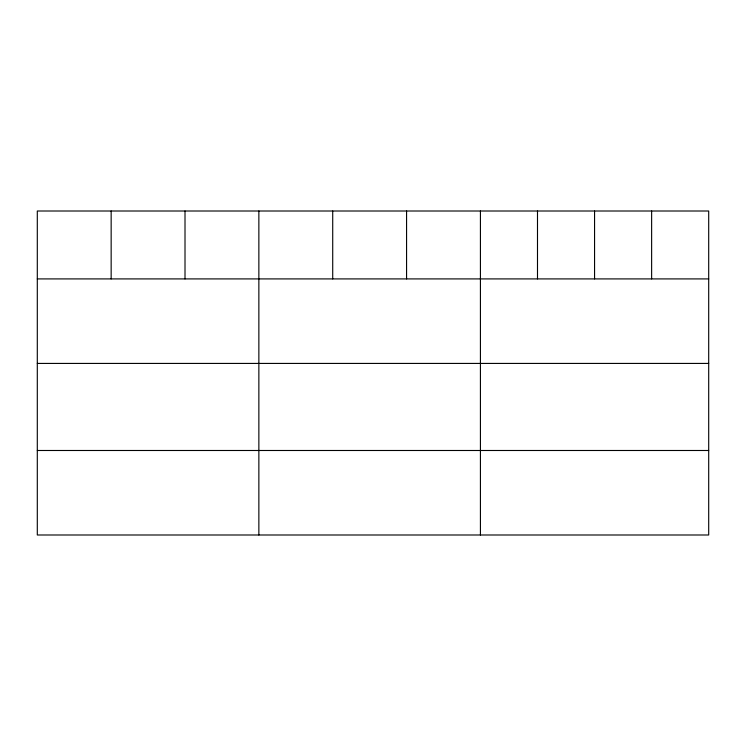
<?xml version="1.0" encoding="UTF-8"?>
<svg xmlns="http://www.w3.org/2000/svg" width="746" height="746" viewBox="0 0 746 746"><rect width="100%" height="100%" fill="white"/><g stroke="black" fill="none" stroke-linecap="round" stroke-linejoin="round"><path stroke-width="1.12" d="M708.7 278.911L708.7 534.994L37.3 534.994L37.3 211.006L708.7 211.006L708.7 278.911L37.3 278.911M37.3 363.423L708.7 363.423M37.3 450.491L708.7 450.491M651.631 211.006L651.631 278.911M594.562 211.006L594.562 278.911M537.493 211.006L537.493 278.911M480.424 211.006L480.424 534.994M406.57 211.006L406.57 278.911M332.716 211.006L332.716 278.911M258.862 211.006L258.862 534.994M185.008 211.006L185.008 278.911M111.154 211.006L111.154 278.911"/></g></svg>
